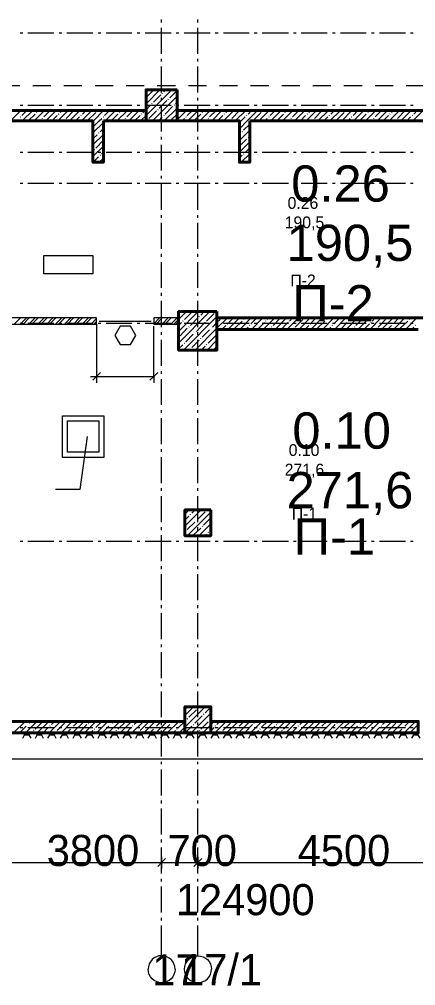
# Model space of a CAD drawing. Header units: millimetres. Extents: x -249154 to 415037, y -45458 to 354837.
# Drawn here: x -172370 to -164723, y -3469 to 15179 of the extents above; entities that cross this region are included whole.
import ezdxf

# ---------------------------------------------------------------- set-up
doc = ezdxf.new("R2010")
doc.units = ezdxf.units.MM
doc.layers.add('PDF _Текст', color=7, linetype='Continuous')
doc.styles.get("Standard").update_dxf_attribs({"font": 'arial.ttf'})

msp = doc.modelspace()

# ---------------------------------------------------------------- linework, layer by layer
at = {"lineweight": 40}
for points in [[(-170747, 13220), (-169926, 13220), (-169926, 13419), (-172539, 13419), (-172539, 17143), (-172539, 17342), (-173510, 17342), (-173510, 17143), (-172738, 17143), (-172738, 13419), (-175331, 13419), (-175331, 13220), (-174590, 13220), (-174590, 12420), (-174391, 12420), (-174391, 13220), (-170951, 13220), (-170951, 12420), (-170747, 12420)], [(-169328, 13822), (-169926, 13822), (-169926, 13220), (-169328, 13220)], [(-167926, 13220), (-163923, 13220), (-163923, 13419), (-169328, 13419), (-169328, 13220), (-168125, 13220), (-168125, 12420), (-167926, 12420)], [(-168557, 9539), (-169299, 9539), (-169299, 8797), (-168557, 8797)], [(-168676, 5713), (-169176, 5713), (-169176, 5213), (-168676, 5213)], [(-168676, 1409), (-168676, 1913), (-169176, 1913), (-169176, 1409)], [(-173179, 1409), (-169176, 1409), (-169176, 1630), (-173179, 1630)], [(-168676, 1409), (-164672, 1409), (-164672, 1630), (-168676, 1630)]]:
    msp.add_lwpolyline(points, close=True, dxfattribs=at)
at = {"lineweight": 9}
for points in [[(-169629, 15118), (-169629, 15173)], [(-168926, 15118), (-168926, 15173)], [(-172357, 14919), (-172302, 14919)], [(-172205, 14919), (-171705, 14919)], [(-171603, 14919), (-171548, 14919)], [(-171451, 14919), (-170951, 14919)], [(-170849, 14919), (-170798, 14919)], [(-170697, 14919), (-170197, 14919)], [(-170095, 14919), (-170044, 14919)], [(-169943, 14919), (-169443, 14919)], [(-169629, 14516), (-169629, 15016)], [(-169341, 14919), (-169290, 14919)], [(-169188, 14919), (-168689, 14919)], [(-168926, 14516), (-168926, 15016)], [(-168591, 14919), (-168536, 14919)], [(-168434, 14919), (-167934, 14919)], [(-167837, 14919), (-167782, 14919)], [(-167685, 14919), (-167180, 14919)], [(-167083, 14919), (-167028, 14919)], [(-166930, 14919), (-166431, 14919)], [(-166329, 14919), (-166274, 14919)], [(-166176, 14919), (-165677, 14919)], [(-165575, 14919), (-165524, 14919)], [(-165422, 14919), (-164922, 14919)], [(-164821, 14919), (-164770, 14919)], [(-169629, 14364), (-169629, 14419)], [(-168926, 14364), (-168926, 14419)], [(-169629, 13767), (-169629, 14267)], [(-168926, 13767), (-168926, 14267)], [(-172713, 13902), (-172361, 13902)], [(-172112, 13902), (-171760, 13902)], [(-171510, 13902), (-171163, 13902)], [(-170908, 13902), (-170561, 13902)], [(-170311, 13902), (-169959, 13902)], [(-170031, 13220), (-169926, 13322), (-169430, 13822)], [(-169926, 13779), (-169887, 13822)], [(-169926, 13551), (-169659, 13822)], [(-169896, 13695), (-169773, 13822)], [(-169710, 13902), (-169358, 13902)], [(-169582, 13779), (-169544, 13822)], [(-169468, 13665), (-169328, 13809)], [(-169108, 13902), (-168761, 13902)], [(-168511, 13902), (-168159, 13902)], [(-167909, 13902), (-167557, 13902)], [(-167308, 13902), (-166956, 13902)], [(-166706, 13902), (-166359, 13902)], [(-166109, 13902), (-165757, 13902)], [(-165507, 13902), (-165155, 13902)], [(-164905, 13902), (-164554, 13902)], [(-169926, 13665), (-169921, 13669)], [(-169803, 13220), (-169328, 13695)], [(-169782, 13580), (-169642, 13724)], [(-169629, 13610), (-169629, 13665)], [(-169612, 13750), (-169608, 13758)], [(-169498, 13635), (-169493, 13644)], [(-168926, 13610), (-168926, 13665)], [(-172357, 13521), (-172302, 13521)], [(-172205, 13521), (-171705, 13521)], [(-171603, 13521), (-171548, 13521)], [(-171451, 13521), (-170951, 13521)], [(-170849, 13521), (-170798, 13521)], [(-170697, 13521), (-170197, 13521)], [(-170095, 13521), (-170044, 13521)], [(-169943, 13521), (-169443, 13521)], [(-169926, 13436), (-169841, 13525)], [(-169811, 13551), (-169807, 13555)], [(-169697, 13436), (-169693, 13440)], [(-169671, 13466), (-169527, 13610)], [(-169629, 13013), (-169629, 13512)], [(-169574, 13220), (-169328, 13466)], [(-169557, 13352), (-169413, 13496)], [(-169383, 13525), (-169379, 13529)], [(-169354, 13551), (-169328, 13580)], [(-169341, 13521), (-169290, 13521)], [(-169188, 13521), (-168689, 13521)], [(-168926, 13013), (-168926, 13512)], [(-168591, 13521), (-168536, 13521)], [(-168434, 13521), (-167934, 13521)], [(-167837, 13521), (-167782, 13521)], [(-167685, 13521), (-167180, 13521)], [(-167083, 13521), (-167028, 13521)], [(-166930, 13521), (-166431, 13521)], [(-166329, 13521), (-166274, 13521)], [(-166176, 13521), (-165677, 13521)], [(-165575, 13521), (-165524, 13521)], [(-165422, 13521), (-164922, 13521)], [(-164821, 13521), (-164770, 13521)], [(-172539, 13220), (-172340, 13419)], [(-172353, 13296), (-172349, 13301)], [(-172323, 13322), (-172226, 13419)], [(-172315, 13220), (-172112, 13419)], [(-172200, 13220), (-172065, 13352)], [(-172086, 13220), (-171883, 13419)], [(-172040, 13381), (-172031, 13385)], [(-172010, 13411), (-171997, 13419)], [(-171925, 13267), (-171921, 13271)], [(-171895, 13296), (-171773, 13419)], [(-171857, 13220), (-171658, 13419)], [(-171743, 13220), (-171637, 13322)], [(-171629, 13220), (-171429, 13419)], [(-171612, 13352), (-171603, 13356)], [(-171582, 13381), (-171544, 13419)], [(-171497, 13237), (-171489, 13241)], [(-171468, 13267), (-171324, 13411)], [(-171400, 13220), (-171201, 13419)], [(-171285, 13220), (-171209, 13296)], [(-171184, 13322), (-171175, 13330)], [(-171171, 13220), (-170972, 13419)], [(-171154, 13352), (-171086, 13419)], [(-171040, 13237), (-170896, 13381)], [(-170951, 13216), (-170942, 13220), (-170743, 13419)], [(-170925, 13123), (-170828, 13220), (-170781, 13267)], [(-170866, 13411), (-170862, 13415)], [(-170752, 13296), (-170747, 13301)], [(-170726, 13322), (-170629, 13419)], [(-170714, 13220), (-170514, 13419)], [(-170599, 13220), (-170468, 13352)], [(-170489, 13220), (-170286, 13419)], [(-170438, 13381), (-170434, 13385)], [(-170413, 13411), (-170400, 13419)], [(-170324, 13267), (-170320, 13271)], [(-170298, 13296), (-170171, 13419)], [(-170260, 13220), (-170057, 13419)], [(-170146, 13220), (-170040, 13322)], [(-170010, 13352), (-170006, 13356)], [(-169985, 13381), (-169943, 13419)], [(-169896, 13237), (-169892, 13241)], [(-169870, 13267), (-169726, 13411)], [(-169688, 13220), (-169612, 13296)], [(-169582, 13322), (-169578, 13330)], [(-169443, 13237), (-169328, 13352), (-169299, 13381)], [(-169345, 13220), (-169328, 13237), (-169146, 13419)], [(-169269, 13411), (-169265, 13415)], [(-169231, 13220), (-169184, 13267)], [(-169155, 13296), (-169150, 13301)], [(-169129, 13322), (-169032, 13419)], [(-169116, 13220), (-168917, 13419)], [(-169002, 13220), (-168871, 13352)], [(-168888, 13220), (-168689, 13419)], [(-168841, 13381), (-168837, 13385)], [(-168816, 13411), (-168803, 13419)], [(-168727, 13267), (-168722, 13271)], [(-168701, 13296), (-168574, 13419)], [(-168659, 13220), (-168460, 13419)], [(-168549, 13220), (-168443, 13322)], [(-168434, 13220), (-168231, 13419)], [(-168413, 13352), (-168409, 13356)], [(-168384, 13381), (-168345, 13419)], [(-168299, 13237), (-168295, 13241)], [(-168273, 13267), (-168129, 13411)], [(-168206, 13220), (-168002, 13419)], [(-168125, 13068), (-167977, 13220), (-167778, 13419)], [(-168125, 13182), (-168091, 13220), (-168015, 13296)], [(-167985, 13322), (-167981, 13330)], [(-167956, 13352), (-167892, 13419)], [(-167846, 13237), (-167701, 13381)], [(-167748, 13220), (-167549, 13419)], [(-167672, 13411), (-167668, 13415)], [(-167634, 13220), (-167587, 13267)], [(-167557, 13296), (-167553, 13301)], [(-167528, 13322), (-167435, 13419)], [(-167519, 13220), (-167320, 13419)], [(-167405, 13220), (-167274, 13352)], [(-167291, 13220), (-167091, 13419)], [(-167244, 13381), (-167240, 13385)], [(-167214, 13411), (-167206, 13419)], [(-167130, 13267), (-167125, 13271)], [(-167100, 13296), (-166977, 13419)], [(-167062, 13220), (-166863, 13419)], [(-166947, 13220), (-166846, 13322)], [(-166833, 13220), (-166634, 13419)], [(-166816, 13352), (-166812, 13356)], [(-166786, 13381), (-166748, 13419)], [(-166702, 13237), (-166697, 13241)], [(-166672, 13267), (-166532, 13411)], [(-166609, 13220), (-166405, 13419)], [(-166494, 13220), (-166418, 13296)], [(-166388, 13322), (-166384, 13330)], [(-166380, 13220), (-166176, 13419)], [(-166359, 13352), (-166291, 13419)], [(-166244, 13237), (-166104, 13381)], [(-166151, 13220), (-165952, 13419)], [(-166075, 13411), (-166070, 13415)], [(-166037, 13220), (-165990, 13267)], [(-165960, 13296), (-165956, 13301)], [(-165931, 13322), (-165837, 13419)], [(-165922, 13220), (-165723, 13419)], [(-165808, 13220), (-165677, 13352)], [(-165693, 13220), (-165494, 13419)], [(-165647, 13381), (-165643, 13385)], [(-165617, 13411), (-165609, 13419)], [(-165532, 13267), (-165528, 13271)], [(-165503, 13296), (-165380, 13419)], [(-165465, 13220), (-165266, 13419)], [(-165350, 13220), (-165249, 13322)], [(-165236, 13220), (-165037, 13419)], [(-165219, 13352), (-165215, 13356)], [(-165189, 13381), (-165151, 13419)], [(-165105, 13237), (-165100, 13241)], [(-165075, 13267), (-164935, 13411)], [(-165007, 13220), (-164808, 13419)], [(-164893, 13220), (-164821, 13296)], [(-164791, 13322), (-164787, 13330)], [(-164778, 13220), (-164579, 13419)], [(-164761, 13352), (-164694, 13419)], [(-171972, 13220), (-171951, 13237)], [(-170951, 12987), (-170747, 13186)], [(-170951, 13102), (-170951, 13102)], [(-170811, 13008), (-170747, 13072)], [(-170375, 13220), (-170353, 13237)], [(-168773, 13220), (-168756, 13237)], [(-168045, 13038), (-167926, 13157)], [(-167176, 13220), (-167159, 13237)], [(-165579, 13220), (-165562, 13237)], [(-170951, 12758), (-170747, 12958)], [(-170951, 12873), (-170866, 12953)], [(-170841, 12983), (-170836, 12987)], [(-169629, 12860), (-169629, 12911)], [(-168926, 12860), (-168926, 12911)], [(-168125, 12843), (-167926, 13042)], [(-168125, 12953), (-168100, 12983)], [(-168125, 12729), (-167985, 12869)], [(-168070, 13008), (-168066, 13013)], [(-167956, 12894), (-167951, 12898)], [(-167930, 12924), (-167926, 12928)], [(-170951, 12530), (-170747, 12729)], [(-170896, 12695), (-170752, 12839)], [(-169629, 12259), (-169629, 12758)], [(-168926, 12259), (-168926, 12758)], [(-168125, 12614), (-167926, 12813)], [(-168015, 12610), (-167926, 12699)], [(-172357, 12619), (-172302, 12619)], [(-172205, 12619), (-171705, 12619)], [(-171603, 12619), (-171548, 12619)], [(-171451, 12619), (-170951, 12619)], [(-170947, 12420), (-170841, 12525)], [(-170925, 12665), (-170921, 12674)], [(-170849, 12619), (-170798, 12619)], [(-170832, 12420), (-170747, 12500)], [(-170811, 12555), (-170807, 12559)], [(-170781, 12580), (-170747, 12614)], [(-170697, 12619), (-170197, 12619)], [(-170095, 12619), (-170044, 12619)], [(-169943, 12619), (-169443, 12619)], [(-169341, 12619), (-169290, 12619)], [(-169188, 12619), (-168689, 12619)], [(-168591, 12619), (-168536, 12619)], [(-168434, 12619), (-167934, 12619)], [(-168125, 12500), (-168070, 12555)], [(-168091, 12420), (-167926, 12585)], [(-168045, 12580), (-168040, 12585)], [(-167837, 12619), (-167782, 12619)], [(-167685, 12619), (-167180, 12619)], [(-167083, 12619), (-167028, 12619)], [(-166930, 12619), (-166431, 12619)], [(-166329, 12619), (-166274, 12619)], [(-166176, 12619), (-165677, 12619)], [(-165575, 12619), (-165524, 12619)], [(-165422, 12619), (-164922, 12619)], [(-164821, 12619), (-164770, 12619)], [(-167977, 12420), (-167956, 12441)], [(-167930, 12466), (-167926, 12470)], [(-169629, 12106), (-169629, 12157)], [(-168926, 12106), (-168926, 12157)], [(-172357, 12017), (-172302, 12017)], [(-172205, 12017), (-171705, 12017)], [(-171603, 12017), (-171548, 12017)], [(-171451, 12017), (-170951, 12017)], [(-170849, 12017), (-170798, 12017)], [(-170697, 12017), (-170197, 12017)], [(-170095, 12017), (-170044, 12017)], [(-169943, 12017), (-169443, 12017)], [(-169629, 11504), (-169629, 12004)], [(-169341, 12017), (-169290, 12017)], [(-169188, 12017), (-168689, 12017)], [(-168926, 11504), (-168926, 12004)], [(-168591, 12017), (-168536, 12017)], [(-168434, 12017), (-167934, 12017)], [(-167837, 12017), (-167782, 12017)], [(-167685, 12017), (-167180, 12017)], [(-167083, 12017), (-167028, 12017)], [(-166930, 12017), (-166431, 12017)], [(-166329, 12017), (-166274, 12017)], [(-166176, 12017), (-165677, 12017)], [(-165575, 12017), (-165524, 12017)], [(-165422, 12017), (-164922, 12017)], [(-164821, 12017), (-164770, 12017)], [(-169629, 11352), (-169629, 11403)], [(-168926, 11352), (-168926, 11403)], [(-169629, 10750), (-169629, 11250)], [(-168926, 10750), (-168926, 11250)], [(-169629, 10598), (-169629, 10653)], [(-168926, 10598), (-168926, 10653)], [(-169629, 9996), (-169629, 10496)], [(-168926, 9996), (-168926, 10496)], [(-169629, 9844), (-169629, 9899)], [(-168926, 9844), (-168926, 9899)], [(-169629, 9242), (-169629, 9746)], [(-168926, 9242), (-168926, 9746)], [(-169299, 9386), (-169146, 9539)], [(-169299, 9158), (-168922, 9539)], [(-169299, 8933), (-168693, 9539)], [(-169299, 9501), (-169260, 9539)], [(-169184, 9386), (-169040, 9530)], [(-168871, 9471), (-168807, 9539)], [(-168587, 9530), (-168583, 9535)], [(-172472, 9297), (-172349, 9416)], [(-172357, 9297), (-172234, 9416)], [(-172298, 9297), (-172179, 9416)], [(-172184, 9297), (-172065, 9416)], [(-172128, 9297), (-172006, 9416)], [(-172014, 9297), (-171891, 9416)], [(-171955, 9297), (-171836, 9416)], [(-171840, 9297), (-171722, 9416)], [(-171785, 9297), (-171667, 9416)], [(-171671, 9297), (-171552, 9416)], [(-171612, 9297), (-171493, 9416)], [(-171501, 9297), (-171379, 9416)], [(-171442, 9297), (-171324, 9416)], [(-171328, 9297), (-171209, 9416)], [(-171273, 9297), (-171150, 9416)], [(-171158, 9297), (-171035, 9416)], [(-171099, 9297), (-170980, 9416)], [(-170985, 9297), (-170879, 9403)], [(-170930, 9297), (-170879, 9348)], [(-170828, 9357), (-169828, 9357)], [(-169777, 9306), (-169667, 9416)], [(-169731, 9297), (-169612, 9416)], [(-169616, 9297), (-169498, 9416)], [(-169561, 9297), (-169438, 9416)], [(-169447, 9297), (-169324, 9416)], [(-169388, 9297), (-169299, 9386)], [(-169299, 9272), (-169244, 9327)], [(-169214, 9357), (-169210, 9361)], [(-169205, 8797), (-168557, 9446)], [(-169070, 9272), (-168926, 9416)], [(-168977, 8797), (-168557, 9217), (-168354, 9416)], [(-168900, 9441), (-168896, 9450)], [(-168786, 9327), (-168782, 9335)], [(-168756, 9357), (-168612, 9501)], [(-168642, 9242), (-168557, 9331), (-168498, 9386)], [(-168472, 9416), (-168468, 9416)], [(-168345, 9196), (-168125, 9416)], [(-168328, 9327), (-168240, 9416)], [(-168214, 9217), (-168070, 9357)], [(-168117, 9196), (-167896, 9416)], [(-168045, 9386), (-168040, 9391)], [(-168015, 9416), (-168011, 9416)], [(-167901, 9302), (-167786, 9416)], [(-167892, 9196), (-167672, 9416)], [(-167778, 9196), (-167642, 9327)], [(-167663, 9196), (-167443, 9416)], [(-167617, 9357), (-167613, 9361)], [(-167587, 9386), (-167557, 9416)], [(-167473, 9272), (-167329, 9416)], [(-167435, 9196), (-167214, 9416)], [(-167206, 9196), (-166986, 9416)], [(-167189, 9327), (-167180, 9335)], [(-167159, 9357), (-167100, 9416)], [(-167045, 9242), (-166901, 9386)], [(-166977, 9196), (-166757, 9416)], [(-166875, 9416), (-166871, 9416)], [(-166748, 9196), (-166528, 9416)], [(-166731, 9327), (-166642, 9416)], [(-166617, 9217), (-166473, 9357)], [(-166520, 9196), (-166299, 9416)], [(-166443, 9386), (-166439, 9391)], [(-166418, 9416), (-166414, 9416)], [(-166303, 9302), (-166185, 9416)], [(-166291, 9196), (-166070, 9416)], [(-166176, 9196), (-166045, 9327)], [(-166066, 9196), (-165846, 9416)], [(-166015, 9357), (-166011, 9361)], [(-165990, 9386), (-165956, 9416)], [(-165876, 9272), (-165732, 9416)], [(-165837, 9196), (-165617, 9416)], [(-165609, 9196), (-165388, 9416)], [(-165588, 9327), (-165583, 9335)], [(-165562, 9357), (-165503, 9416)], [(-165448, 9242), (-165304, 9386)], [(-165380, 9196), (-165160, 9416)], [(-165274, 9416), (-165274, 9416)], [(-165151, 9196), (-164931, 9416)], [(-165134, 9327), (-165045, 9416)], [(-165020, 9217), (-164876, 9357)], [(-164922, 9196), (-164702, 9416)], [(-164846, 9386), (-164842, 9391)], [(-164821, 9416), (-164817, 9416)], [(-172357, 9319), (-172302, 9319)], [(-172205, 9319), (-171705, 9319)], [(-171603, 9319), (-171548, 9319)], [(-171451, 9319), (-170951, 9319)], [(-170879, 9297), (-170879, 8289), (-170879, 8166)], [(-170849, 9319), (-170798, 9319)], [(-170697, 9319), (-170197, 9319)], [(-170095, 9319), (-170044, 9319)], [(-169943, 9319), (-169443, 9319)], [(-169777, 8289), (-169777, 9255)], [(-169629, 9090), (-169629, 9145)], [(-169341, 9319), (-169290, 9319)], [(-169269, 9073), (-169129, 9217)], [(-169188, 9319), (-168689, 9319)], [(-169099, 9242), (-169095, 9246)], [(-168955, 9158), (-168816, 9302)], [(-168926, 9090), (-168926, 9145)], [(-168841, 9043), (-168701, 9187)], [(-168672, 9217), (-168667, 9221)], [(-168591, 9319), (-168536, 9319)], [(-168460, 9196), (-168384, 9272)], [(-168434, 9319), (-167934, 9319)], [(-168358, 9302), (-168354, 9306)], [(-168007, 9196), (-167956, 9242)], [(-167930, 9272), (-167926, 9276)], [(-167837, 9319), (-167782, 9319)], [(-167685, 9319), (-167180, 9319)], [(-167549, 9196), (-167528, 9217)], [(-167502, 9242), (-167498, 9246)], [(-167320, 9196), (-167214, 9302)], [(-167083, 9319), (-167028, 9319)], [(-167075, 9217), (-167070, 9221)], [(-166930, 9319), (-166431, 9319)], [(-166863, 9196), (-166786, 9272)], [(-166761, 9302), (-166753, 9306)], [(-166405, 9196), (-166359, 9242)], [(-166333, 9272), (-166325, 9276)], [(-166329, 9319), (-166274, 9319)], [(-166176, 9319), (-165677, 9319)], [(-165952, 9196), (-165931, 9217)], [(-165905, 9242), (-165897, 9246)], [(-165723, 9196), (-165617, 9302)], [(-165575, 9319), (-165524, 9319)], [(-165473, 9217), (-165469, 9221)], [(-165422, 9319), (-164922, 9319)], [(-165266, 9196), (-165189, 9272)], [(-165160, 9302), (-165155, 9306)], [(-164821, 9319), (-164770, 9319)], [(-164808, 9196), (-164761, 9242)], [(-164732, 9272), (-164728, 9276)], [(-169629, 8492), (-169629, 8992)], [(-169299, 9047), (-169294, 9047)], [(-169155, 8958), (-169015, 9102)], [(-169040, 8844), (-168900, 8988)], [(-168985, 9128), (-168981, 9132)], [(-168926, 8492), (-168926, 8992)], [(-168871, 9013), (-168866, 9022)], [(-168748, 8797), (-168557, 8988)], [(-168727, 8929), (-168587, 9073)], [(-168557, 9102), (-168557, 9102)], [(-169299, 8819), (-169214, 8899)], [(-169184, 8929), (-169180, 8933)], [(-169070, 8814), (-169066, 8819)], [(-168862, 8797), (-168786, 8874)], [(-168756, 8899), (-168752, 8908)], [(-168612, 8814), (-168557, 8874)], [(-191561, 1308), (-191561, 909), (-153874, 909), (-153874, 4565), (-144868, 4565), (-144868, 8564), (-145262, 8564)], [(-170997, 8289), (-169777, 8289), (-169777, 8166)], [(-169629, 8336), (-169629, 8391)], [(-169629, 7738), (-169629, 8238)], [(-168926, 8336), (-168926, 8391)], [(-168926, 7738), (-168926, 8238)], [(-169629, 7586), (-169629, 7637)], [(-169629, 6984), (-169629, 7484)], [(-168926, 7586), (-168926, 7637)], [(-168926, 6984), (-168926, 7484)], [(-171061, 7128), (-171205, 6107), (-171671, 6107)], [(-169629, 6832), (-169629, 6883)], [(-169629, 6230), (-169629, 6730)], [(-168926, 6832), (-168926, 6883)], [(-168926, 6230), (-168926, 6730)], [(-169629, 6078), (-169629, 6129)], [(-169629, 5476), (-169629, 5976)], [(-168926, 6078), (-168926, 6129)], [(-168926, 5476), (-168926, 5976)], [(-169176, 5629), (-169091, 5713)], [(-169176, 5400), (-168862, 5713)], [(-169133, 5213), (-168676, 5671)], [(-169070, 5620), (-169066, 5624)], [(-169040, 5650), (-168977, 5713)], [(-168926, 5535), (-168786, 5675)], [(-168756, 5705), (-168752, 5709)], [(-169176, 5514), (-169099, 5591)], [(-169129, 5336), (-168985, 5476)], [(-168955, 5506), (-168951, 5510)], [(-168905, 5213), (-168676, 5442)], [(-168816, 5421), (-168676, 5557)], [(-169629, 5324), (-169629, 5379)], [(-169629, 4722), (-169629, 5222)], [(-169155, 5307), (-169150, 5311)], [(-169015, 5222), (-168871, 5362)], [(-168926, 5324), (-168926, 5379)], [(-168926, 4722), (-168926, 5222)], [(-168841, 5391), (-168837, 5396)], [(-168790, 5213), (-168756, 5247)], [(-168727, 5277), (-168722, 5281)], [(-168701, 5307), (-168676, 5328)], [(-172357, 5112), (-172302, 5112)], [(-172205, 5112), (-171705, 5112)], [(-171603, 5112), (-171548, 5112)], [(-171451, 5112), (-170951, 5112)], [(-170849, 5112), (-170798, 5112)], [(-170697, 5112), (-170197, 5112)], [(-170095, 5112), (-170044, 5112)], [(-169943, 5112), (-169443, 5112)], [(-169341, 5112), (-169290, 5112)], [(-169188, 5112), (-168689, 5112)], [(-168676, 5213), (-168676, 5213)], [(-168591, 5112), (-168536, 5112)], [(-168434, 5112), (-167934, 5112)], [(-167837, 5112), (-167782, 5112)], [(-167685, 5112), (-167180, 5112)], [(-167083, 5112), (-167028, 5112)], [(-166930, 5112), (-166431, 5112)], [(-166329, 5112), (-166274, 5112)], [(-166176, 5112), (-165677, 5112)], [(-165575, 5112), (-165524, 5112)], [(-165422, 5112), (-164922, 5112)], [(-164821, 5112), (-164770, 5112)], [(-169629, 4570), (-169629, 4625)], [(-168926, 4570), (-168926, 4625)], [(-169629, 3968), (-169629, 4472)], [(-168926, 3968), (-168926, 4472)], [(-169629, 3815), (-169629, 3871)], [(-168926, 3815), (-168926, 3871)], [(-169629, 3218), (-169629, 3718)], [(-168926, 3218), (-168926, 3718)], [(-169629, 3061), (-169629, 3116)], [(-168926, 3061), (-168926, 3116)], [(-169629, 2464), (-169629, 2964)], [(-168926, 2464), (-168926, 2964)], [(-169629, 2312), (-169629, 2362)], [(-168926, 2312), (-168926, 2362)], [(-169629, 1710), (-169629, 2210)], [(-168926, 1710), (-168926, 2210)], [(-169286, 1409), (-169176, 1519), (-168786, 1913)], [(-169176, 1748), (-169011, 1913)], [(-169176, 1863), (-169125, 1913)], [(-168926, 1884), (-168922, 1888)], [(-168900, 1909), (-168900, 1913)], [(-168786, 1795), (-168676, 1905)], [(-169129, 1680), (-169121, 1689)], [(-169099, 1710), (-168955, 1854)], [(-169057, 1409), (-168676, 1791)], [(-168985, 1596), (-168841, 1740)], [(-168816, 1769), (-168807, 1774)], [(-172480, 1409), (-172260, 1630)], [(-172366, 1409), (-172239, 1541)], [(-172357, 1511), (-172302, 1511)], [(-172251, 1409), (-172031, 1630)], [(-172209, 1570), (-172205, 1574)], [(-172205, 1511), (-171705, 1511)], [(-172179, 1596), (-172145, 1630)], [(-172065, 1481), (-171925, 1625)], [(-172023, 1409), (-171802, 1630)], [(-171908, 1409), (-171811, 1511)], [(-171794, 1409), (-171574, 1630)], [(-171781, 1541), (-171777, 1545)], [(-171751, 1570), (-171688, 1630)], [(-171637, 1456), (-171497, 1596)], [(-171603, 1511), (-171548, 1511)], [(-171565, 1409), (-171349, 1630)], [(-171468, 1625), (-171463, 1630)], [(-171451, 1511), (-170951, 1511)], [(-171353, 1511), (-171349, 1515)], [(-171341, 1409), (-171120, 1630)], [(-171324, 1541), (-171235, 1630)], [(-171209, 1426), (-171069, 1570)], [(-171112, 1409), (-170891, 1630)], [(-171040, 1596), (-171035, 1600)], [(-171010, 1625), (-171006, 1630)], [(-170896, 1511), (-170777, 1630)], [(-170883, 1409), (-170663, 1630)], [(-170849, 1511), (-170798, 1511)], [(-170769, 1409), (-170642, 1541)], [(-170697, 1511), (-170197, 1511)], [(-170654, 1409), (-170434, 1630)], [(-170612, 1570), (-170608, 1574)], [(-170582, 1596), (-170548, 1630)], [(-170468, 1481), (-170324, 1625)], [(-170425, 1409), (-170205, 1630)], [(-170311, 1409), (-170214, 1511)], [(-170197, 1409), (-169976, 1630)], [(-170184, 1541), (-170180, 1545)], [(-170154, 1570), (-170091, 1630)], [(-170095, 1511), (-170044, 1511)], [(-170040, 1456), (-169896, 1596)], [(-169968, 1409), (-169748, 1630)], [(-169943, 1511), (-169443, 1511)], [(-169870, 1625), (-169866, 1630)], [(-169756, 1511), (-169752, 1515)], [(-169739, 1409), (-169519, 1630)], [(-169726, 1541), (-169633, 1630)], [(-169629, 1558), (-169629, 1608)], [(-169612, 1426), (-169468, 1570)], [(-169515, 1409), (-169294, 1630)], [(-169443, 1596), (-169438, 1600)], [(-169413, 1625), (-169409, 1630)], [(-169341, 1511), (-169290, 1511)], [(-169299, 1511), (-169180, 1630)], [(-169188, 1511), (-168689, 1511)], [(-169176, 1634), (-169155, 1655)], [(-169171, 1409), (-169040, 1541)], [(-169015, 1570), (-169011, 1574)], [(-168926, 1558), (-168926, 1608)], [(-168871, 1481), (-168727, 1625)], [(-168828, 1409), (-168676, 1562), (-168608, 1630)], [(-168714, 1409), (-168676, 1447), (-168612, 1511)], [(-168701, 1655), (-168693, 1659)], [(-168600, 1409), (-168379, 1630)], [(-168591, 1511), (-168536, 1511)], [(-168587, 1541), (-168583, 1545)], [(-168557, 1570), (-168494, 1630)], [(-168443, 1456), (-168299, 1596)], [(-168434, 1511), (-167934, 1511)], [(-168371, 1409), (-168151, 1630)], [(-168273, 1625), (-168265, 1630)], [(-168159, 1511), (-168151, 1515)], [(-168142, 1409), (-167922, 1630)], [(-168129, 1541), (-168036, 1630)], [(-168015, 1426), (-167871, 1570)], [(-167913, 1409), (-167693, 1630)], [(-167846, 1596), (-167837, 1600)], [(-167837, 1511), (-167782, 1511)], [(-167816, 1625), (-167807, 1630)], [(-167701, 1511), (-167579, 1630)], [(-167689, 1409), (-167468, 1630)], [(-167685, 1511), (-167180, 1511)], [(-167574, 1409), (-167443, 1541)], [(-167460, 1409), (-167240, 1630)], [(-167413, 1570), (-167409, 1574)], [(-167388, 1596), (-167354, 1630)], [(-167274, 1481), (-167130, 1625)], [(-167231, 1409), (-167011, 1630)], [(-167117, 1409), (-167015, 1511)], [(-167083, 1511), (-167028, 1511)], [(-167002, 1409), (-166782, 1630)], [(-166986, 1541), (-166981, 1545)], [(-166960, 1570), (-166897, 1630)], [(-166930, 1511), (-166431, 1511)], [(-166846, 1456), (-166702, 1596)], [(-166774, 1409), (-166553, 1630)], [(-166672, 1625), (-166668, 1630)], [(-166558, 1511), (-166553, 1515)], [(-166545, 1409), (-166325, 1630)], [(-166532, 1541), (-166439, 1630)], [(-166418, 1426), (-166274, 1570)], [(-166329, 1511), (-166274, 1511)], [(-166316, 1409), (-166096, 1630)], [(-166244, 1596), (-166240, 1600)], [(-166219, 1625), (-166210, 1630)], [(-166176, 1511), (-165677, 1511)], [(-166104, 1511), (-165982, 1630)], [(-166087, 1409), (-165867, 1630)], [(-165973, 1409), (-165846, 1541)], [(-165859, 1409), (-165638, 1630)], [(-165816, 1570), (-165812, 1574)], [(-165791, 1596), (-165753, 1630)], [(-165677, 1481), (-165532, 1625)], [(-165634, 1409), (-165414, 1630)], [(-165575, 1511), (-165524, 1511)], [(-165520, 1409), (-165418, 1511)], [(-165422, 1511), (-164922, 1511)], [(-165405, 1409), (-165185, 1630)], [(-165388, 1541), (-165384, 1545)], [(-165363, 1570), (-165299, 1630)], [(-165249, 1456), (-165105, 1596)], [(-165177, 1409), (-164956, 1630)], [(-165075, 1625), (-165071, 1630)], [(-164961, 1511), (-164956, 1515)], [(-164948, 1409), (-164728, 1630)], [(-164935, 1541), (-164842, 1630)], [(-164821, 1426), (-164677, 1570)], [(-164821, 1511), (-164770, 1511)], [(-172302, 1308), (-172268, 1371)], [(-172289, 1409), (-172268, 1371), (-172188, 1371), (-172150, 1308)], [(-172188, 1371), (-172162, 1409)], [(-172137, 1409), (-172124, 1426)], [(-172095, 1456), (-172090, 1460)], [(-172061, 1308), (-172023, 1371)], [(-172048, 1409), (-172023, 1371), (-171942, 1371), (-171908, 1308)], [(-171942, 1371), (-171921, 1409)], [(-171819, 1308), (-171781, 1371)], [(-171802, 1409), (-171781, 1371), (-171701, 1371), (-171667, 1308)], [(-171701, 1371), (-171679, 1409)], [(-171667, 1426), (-171662, 1430)], [(-171578, 1308), (-171540, 1371)], [(-171561, 1409), (-171540, 1371), (-171459, 1371), (-171425, 1308)], [(-171459, 1371), (-171438, 1409)], [(-171455, 1409), (-171383, 1481)], [(-171332, 1308), (-171298, 1371)], [(-171319, 1409), (-171298, 1371), (-171218, 1371), (-171180, 1308)], [(-171218, 1371), (-171196, 1409)], [(-171091, 1308), (-171057, 1371)], [(-171078, 1409), (-171057, 1371), (-170976, 1371), (-170938, 1308)], [(-170997, 1409), (-170955, 1456)], [(-170976, 1371), (-170955, 1409)], [(-170925, 1481), (-170921, 1486)], [(-170849, 1308), (-170815, 1371)], [(-170836, 1409), (-170815, 1371), (-170735, 1371), (-170697, 1308)], [(-170735, 1371), (-170709, 1409)], [(-170608, 1308), (-170574, 1371)], [(-170595, 1409), (-170574, 1371), (-170489, 1371), (-170455, 1308)], [(-170540, 1409), (-170527, 1426)], [(-170497, 1456), (-170493, 1460)], [(-170489, 1371), (-170468, 1409)], [(-170366, 1308), (-170328, 1371)], [(-170353, 1409), (-170328, 1371), (-170248, 1371), (-170214, 1308)], [(-170248, 1371), (-170226, 1409)], [(-170125, 1308), (-170087, 1371)], [(-170108, 1409), (-170087, 1371), (-170006, 1371), (-169972, 1308)], [(-170070, 1426), (-170065, 1430)], [(-170006, 1371), (-169985, 1409)], [(-169883, 1308), (-169845, 1371)], [(-169866, 1409), (-169845, 1371), (-169765, 1371), (-169731, 1308)], [(-169854, 1409), (-169782, 1481)], [(-169765, 1371), (-169743, 1409)], [(-169637, 1308), (-169604, 1371)], [(-169629, 956), (-169629, 1456)], [(-169625, 1409), (-169604, 1371), (-169523, 1371), (-169485, 1308)], [(-169523, 1371), (-169502, 1409)], [(-169400, 1409), (-169354, 1456)], [(-169396, 1308), (-169362, 1371)], [(-169383, 1409), (-169362, 1371), (-169282, 1371), (-169244, 1308)], [(-169328, 1481), (-169324, 1486)], [(-169282, 1371), (-169260, 1409)], [(-169155, 1308), (-169121, 1371)], [(-169142, 1409), (-169121, 1371), (-169040, 1371), (-169002, 1308)], [(-169040, 1371), (-169015, 1409)], [(-168943, 1409), (-168926, 1426)], [(-168926, 956), (-168926, 1456)], [(-168913, 1308), (-168875, 1371)], [(-168900, 1456), (-168896, 1460)], [(-168900, 1409), (-168875, 1371), (-168794, 1371), (-168761, 1308)], [(-168794, 1371), (-168773, 1409)], [(-168672, 1308), (-168633, 1371)], [(-168655, 1409), (-168633, 1371), (-168553, 1371), (-168519, 1308)], [(-168553, 1371), (-168532, 1409)], [(-168472, 1426), (-168468, 1430)], [(-168430, 1308), (-168392, 1371)], [(-168413, 1409), (-168392, 1371), (-168312, 1371), (-168278, 1308)], [(-168312, 1371), (-168290, 1409)], [(-168256, 1409), (-168184, 1481)], [(-168189, 1308), (-168151, 1371)], [(-168172, 1409), (-168151, 1371), (-168070, 1371), (-168032, 1308)], [(-168070, 1371), (-168049, 1409)], [(-167943, 1308), (-167909, 1371)], [(-167930, 1409), (-167909, 1371), (-167829, 1371), (-167790, 1308)], [(-167829, 1371), (-167807, 1409)], [(-167799, 1409), (-167757, 1456)], [(-167731, 1481), (-167723, 1486)], [(-167701, 1308), (-167668, 1371)], [(-167689, 1409), (-167668, 1371), (-167587, 1371), (-167549, 1308)], [(-167587, 1371), (-167566, 1409)], [(-167460, 1308), (-167426, 1371)], [(-167447, 1409), (-167426, 1371), (-167346, 1371), (-167308, 1308)], [(-167346, 1409), (-167329, 1426)], [(-167346, 1371), (-167320, 1409)], [(-167303, 1456), (-167295, 1460)], [(-167219, 1308), (-167180, 1371)], [(-167206, 1409), (-167180, 1371), (-167100, 1371), (-167066, 1308)], [(-167100, 1371), (-167079, 1409)], [(-166977, 1308), (-166939, 1371)], [(-166960, 1409), (-166939, 1371), (-166858, 1371), (-166825, 1308)], [(-166875, 1426), (-166867, 1430)], [(-166858, 1371), (-166837, 1409)], [(-166736, 1308), (-166697, 1371)], [(-166719, 1409), (-166697, 1371), (-166617, 1371), (-166583, 1308)], [(-166659, 1409), (-166587, 1481)], [(-166617, 1371), (-166596, 1409)], [(-166490, 1308), (-166456, 1371)], [(-166477, 1409), (-166456, 1371), (-166376, 1371), (-166337, 1308)], [(-166376, 1371), (-166354, 1409)], [(-166248, 1308), (-166215, 1371)], [(-166236, 1409), (-166215, 1371), (-166134, 1371), (-166096, 1308)], [(-166202, 1409), (-166159, 1456)], [(-166134, 1371), (-166113, 1409)], [(-166130, 1481), (-166126, 1486)], [(-166007, 1308), (-165973, 1371)], [(-165994, 1409), (-165973, 1371), (-165893, 1371), (-165854, 1308)], [(-165893, 1371), (-165871, 1409)], [(-165765, 1308), (-165732, 1371)], [(-165753, 1409), (-165732, 1371), (-165647, 1371), (-165613, 1308)], [(-165749, 1409), (-165732, 1426)], [(-165702, 1456), (-165698, 1460)], [(-165647, 1371), (-165626, 1409)], [(-165524, 1308), (-165486, 1371)], [(-165511, 1409), (-165486, 1371), (-165405, 1371), (-165371, 1308)], [(-165405, 1371), (-165384, 1409)], [(-165283, 1308), (-165244, 1371)], [(-165274, 1426), (-165270, 1430)], [(-165266, 1409), (-165244, 1371), (-165164, 1371), (-165130, 1308)], [(-165164, 1371), (-165143, 1409)], [(-165062, 1409), (-164990, 1481)], [(-165041, 1308), (-165003, 1371)], [(-165024, 1409), (-165003, 1371), (-164922, 1371), (-164889, 1308)], [(-164922, 1371), (-164901, 1409)], [(-164795, 1308), (-164761, 1371)], [(-164783, 1409), (-164761, 1371), (-164681, 1371), (-164643, 1308)], [(-169629, 803), (-169629, 854)], [(-168926, 803), (-168926, 854)], [(-169629, 202), (-169629, 702)], [(-168926, 202), (-168926, 702)], [(-169629, 49), (-169629, 104)], [(-168926, 49), (-168926, 104)], [(-169629, -552), (-169629, -52)], [(-168926, -552), (-168926, -52)], [(-169629, -705), (-169629, -650)], [(-168926, -705), (-168926, -650)], [(-169629, -1306), (-169629, -802)], [(-168926, -1306), (-168926, -802)], [(-173429, -1090), (-169629, -1090), (-168926, -1090), (-164423, -1090), (-163622, -1090), (-159521, -1090), (-158119, -1090), (-156318, -1090), (-154518, -1090), (-149413, -1090), (-145512, -1090), (-145211, -1090), (-140708, -1090), (-137204, -1090), (-135404, -1090), (-131451, -1090), (-129350, -1090), (-124245, -1090), (-122843, -1090), (-119344, -1090), (-114086, -1090), (-108833, -1090), (-104910, -1090)], [(-169629, -984), (-169629, -1090), (-169629, -1209)], [(-168926, -984), (-168926, -1090), (-168926, -1209)], [(-169629, -1459), (-169629, -1404)], [(-168926, -1459), (-168926, -1404)], [(-169629, -2056), (-169629, -1556)], [(-168926, -2056), (-168926, -1556)], [(-169629, -2209), (-169629, -2158)], [(-168926, -2209), (-168926, -2158)], [(-169629, -2891), (-169629, -2310)]]:
    msp.add_lwpolyline(points, dxfattribs=at)
for points in [[(-171900, 10619), (-170951, 10619), (-170951, 10267), (-171900, 10267)], [(-173060, 9297), (-170879, 9297), (-170879, 9416), (-173060, 9416)], [(-169777, 9297), (-169299, 9297), (-169299, 9416), (-169777, 9416)], [(-170425, 9259), (-170527, 9081), (-170425, 8903), (-170222, 8903), (-170120, 9081), (-170222, 9259)], [(-170739, 6726), (-171540, 6726), (-171540, 7527), (-170739, 7527)], [(-170836, 6828), (-171438, 6828), (-171438, 7429), (-170836, 7429)]]:
    msp.add_lwpolyline(points, close=True, dxfattribs=at)
at = {"lineweight": 40}
for points in [[(-161512, 9416), (-168557, 9416)], [(-168557, 9196), (-164672, 9196)]]:
    msp.add_lwpolyline(points, dxfattribs=at)
at = {"lineweight": 18}
for points in [[(-170802, 8361), (-170879, 8289), (-170955, 8213)], [(-169701, 8361), (-169777, 8289), (-169854, 8213)], [(-169553, -1014), (-169629, -1090), (-169701, -1166)], [(-168850, -1014), (-168926, -1090), (-169002, -1166)]]:
    msp.add_lwpolyline(points, dxfattribs=at)
at = {"lineweight": 9}
for points in [[(-169184, -3149, -0.418033), (-168926, -2891), (-168926, -2310)], [(-169366, -3149, 0.411899), (-169625, -2891, 0.418033), (-169883, -3149)]]:
    msp.add_lwpolyline(points, format="xyb", dxfattribs=at)
msp.add_arc((-168927, -3148), 264, 270.2862, 359.7138, dxfattribs=at)
for points in [[(-168926, -2891), (-168782, -2891), (-168663, -3005), (-168663, -3149)], [(-169625, -3412), (-169769, -3412), (-169883, -3293), (-169883, -3149)], [(-169366, -3149), (-169366, -3293), (-169485, -3412), (-169625, -3412)], [(-168926, -3412), (-169070, -3412), (-169184, -3293), (-169184, -3149)]]:
    msp.add_open_spline(points, degree=3, dxfattribs=at)

# ---------------------------------------------------------------- texts
at = {"char_height": 700, "attachment_point": 4}
for s, insert in [('0.26', (-167124, 12006)), ('190,5', (-167214, 10801)), ('П-2', (-167104, 9701)), ('0.10', (-167103, 7239)), ('271,6', (-167214, 6029)), ('П-1', (-167079, 5200))]:
    msp.add_mtext(s, dxfattribs=dict(at, insert=insert))
at = {"char_height": 600, "attachment_point": 4, "style": ''}
for s, insert in [('3800', (-171841, -864)), ('700', (-169511, -864)), ('4500', (-166999, -864)), ('124900', (-169350, -1813)), ('17', (-169804, -3164)), ('17/1', (-169249, -3164))]:
    msp.add_mtext(s, dxfattribs=dict(at, insert=insert))
at = {"layer": 'PDF _Текст', "char_height": 227.7, "attachment_point": 4, "style": ''}
for s, insert in [('0.26', (-167195, 11634)), ('190,5', (-167250, 11241)), ('П-2', (-167140, 10141)), ('0.10', (-167173, 6866)), ('271,6', (-167250, 6469)), ('П-1', (-167114, 5639))]:
    msp.add_mtext(s, dxfattribs=dict(at, insert=insert))

doc.saveas('drawing.dxf')
